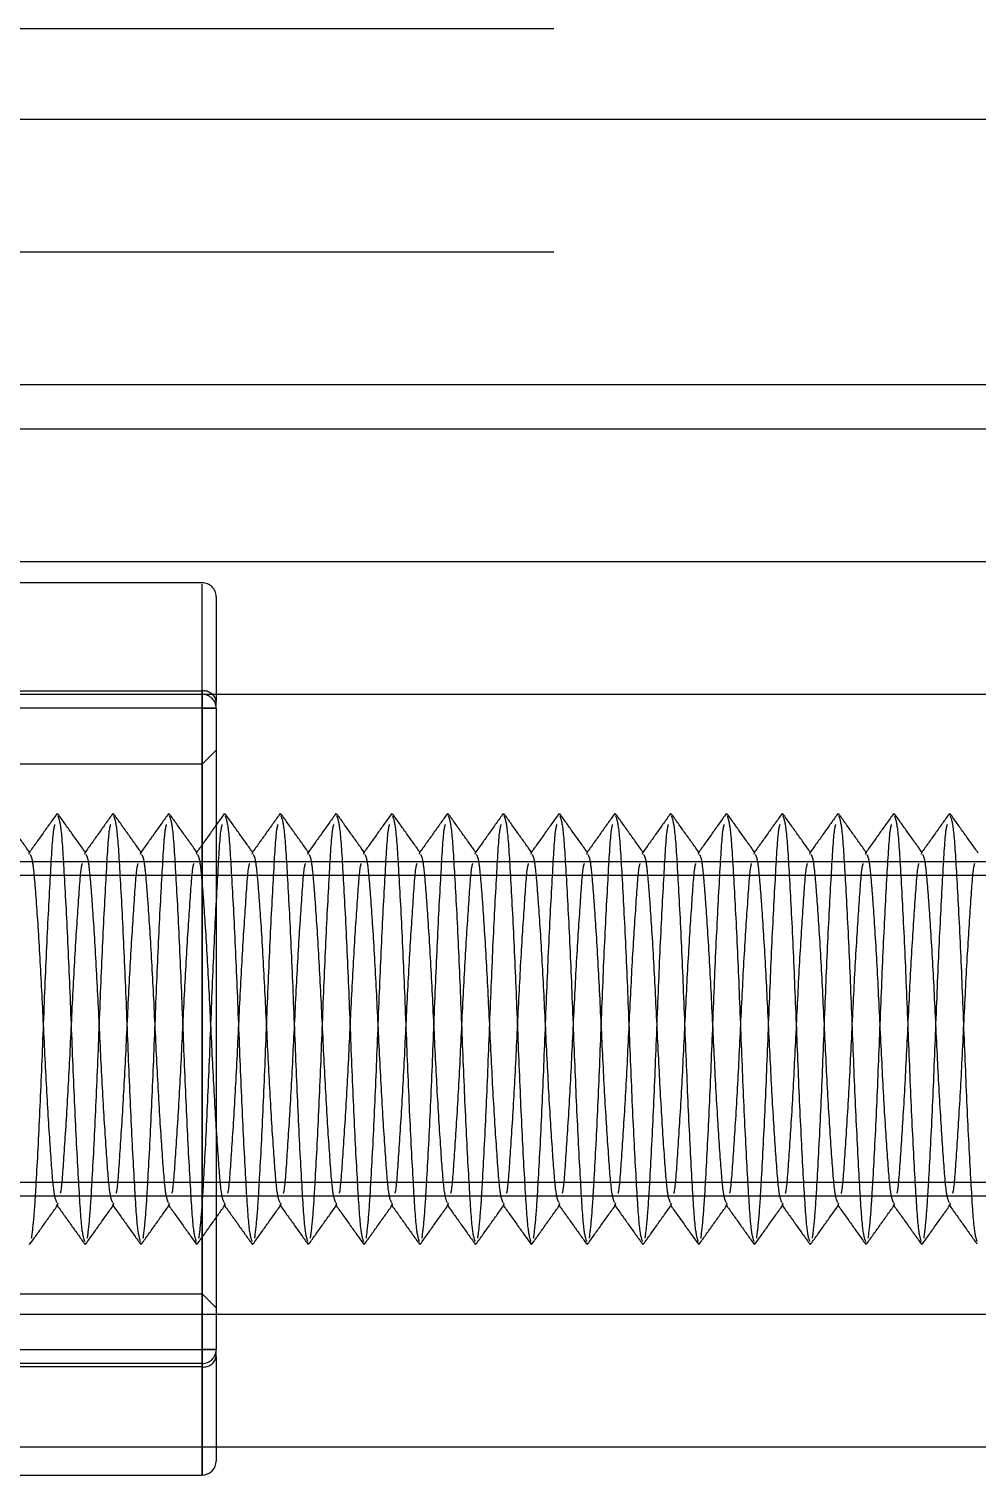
# Model space of a CAD drawing. Header units: metres. Extents: x 0 to 21025, y 0 to 14850.
# Drawn here: x 2810.6 to 2844.6, y 9007.5 to 9059.4 of the extents above; entities that cross this region are included whole.
import ezdxf

# ---------------------------------------------------------------- set-up
doc = ezdxf.new("R2010")
doc.units = ezdxf.units.M
doc.header["$LTSCALE"] = 25
doc.linetypes.add('HIDDEN2', pattern=[4.7625, 3.175, -1.5875])
doc.layers.add('SL4', color=4, linetype='Continuous')
doc.layers.add('ST1', color=7, linetype='HIDDEN2')

msp = doc.modelspace()

# ---------------------------------------------------------------- linework, layer by layer
at = {"layer": 'SL4'}
for p, q in [((2753.999, 9056.144), (3543.761, 9056.144)), ((3543.761, 9046.619), (2593.759, 9046.619)), ((2920.193, 9045.026), (2630.193, 9045.026)), ((2917.193, 9040.269), (2625.435, 9040.269)), ((2883.216, 9035.506), (2656.693, 9035.506)), ((2917.193, 9013.276), (2625.435, 9013.276)), ((2917.018, 9008.519), (2630.193, 9008.519)), ((2816.781, 9007.519), (2816.781, 9008.519)), ((2817.281, 9008.519), (2817.281, 9008.019)), ((2807.781, 9007.519), (2816.781, 9007.519))]:
    msp.add_line(p, q, dxfattribs=at)
msp.add_arc((2816.781, 9008.019), 0.5, 270, 0, dxfattribs=at)
at = {"layer": 'ST1'}
for p, q in [((3543.761, 9059.381), (2543.761, 9059.381)), ((2753.999, 9056.144), (3543.761, 9056.144)), ((3543.761, 9051.381), (2543.761, 9051.381)), ((2917.193, 9045.026), (2630.193, 9045.026)), ((2816.781, 9039.519), (2807.781, 9039.519)), ((2816.781, 9035.64), (2816.781, 9039.469)), ((2817.281, 9039.019), (2817.281, 9035.261)), ((2920.193, 9035.506), (2620.193, 9035.506)), ((2784.431, 9035.519), (2816.781, 9035.519)), ((2807.781, 9035.64), (2816.781, 9035.64)), ((2816.781, 9035.519), (2816.781, 9035.64)), ((2816.781, 9035.64), (2816.781, 9035.519)), ((2816.781, 9035.519), (2816.781, 9035.019)), ((2816.781, 9035.019), (2816.781, 9035.519)), ((2816.781, 9035.019), (2784.431, 9035.019)), ((2816.781, 9012.019), (2816.781, 9035.019)), ((2816.781, 9035.019), (2817.281, 9035.019)), ((2817.281, 9035.019), (2816.781, 9035.019)), ((2816.781, 9035.019), (2816.781, 9033.019)), ((2817.281, 9035.019), (2817.281, 9035.261)), ((2817.281, 9035.019), (2817.281, 9012.019)), ((2817.281, 9033.519), (2816.781, 9033.019)), ((2816.781, 9033.019), (2807.281, 9033.019)), ((2816.781, 9033.019), (2816.781, 9014.019)), ((2811.575, 9031.189), (2811.587, 9031.246)), ((2813.575, 9031.189), (2813.587, 9031.246)), ((2815.575, 9031.189), (2815.587, 9031.246)), ((2817.575, 9031.189), (2817.587, 9031.246)), ((2819.575, 9031.189), (2819.587, 9031.246)), ((2821.575, 9031.189), (2821.587, 9031.246)), ((2823.575, 9031.189), (2823.587, 9031.246)), ((2825.575, 9031.189), (2825.587, 9031.246)), ((2827.575, 9031.189), (2827.587, 9031.246)), ((2829.575, 9031.189), (2829.587, 9031.246)), ((2831.575, 9031.189), (2831.587, 9031.246)), ((2833.575, 9031.189), (2833.587, 9031.246)), ((2835.575, 9031.189), (2835.587, 9031.246)), ((2837.575, 9031.189), (2837.587, 9031.246)), ((2839.575, 9031.189), (2839.587, 9031.246)), ((2841.575, 9031.189), (2841.587, 9031.246)), ((2843.575, 9031.189), (2843.587, 9031.246)), ((2810.573, 9029.786), (2810.587, 9029.84)), ((2812.573, 9029.786), (2812.587, 9029.84)), ((2814.573, 9029.786), (2814.587, 9029.84)), ((2816.573, 9029.786), (2816.587, 9029.84)), ((2818.573, 9029.786), (2818.587, 9029.84)), ((2820.573, 9029.786), (2820.587, 9029.84)), ((2822.573, 9029.786), (2822.587, 9029.84)), ((2824.573, 9029.786), (2824.587, 9029.84)), ((2826.573, 9029.786), (2826.587, 9029.84)), ((2828.573, 9029.786), (2828.587, 9029.84)), ((2830.573, 9029.786), (2830.587, 9029.84)), ((2832.573, 9029.786), (2832.587, 9029.84)), ((2834.573, 9029.786), (2834.587, 9029.84)), ((2836.573, 9029.786), (2836.587, 9029.84)), ((2838.573, 9029.786), (2838.587, 9029.84)), ((2840.573, 9029.786), (2840.587, 9029.84)), ((2842.573, 9029.786), (2842.587, 9029.84)), ((2660.693, 9029.519), (2879.693, 9029.519)), ((2879.693, 9029.019), (2660.693, 9029.019)), ((2660.693, 9018.019), (2879.693, 9018.019)), ((2879.693, 9017.519), (2660.693, 9017.519)), ((2811.587, 9017.197), (2811.611, 9017.286)), ((2813.587, 9017.197), (2813.611, 9017.286)), ((2815.587, 9017.197), (2815.611, 9017.286)), ((2817.587, 9017.197), (2817.611, 9017.286)), ((2819.587, 9017.197), (2819.611, 9017.286)), ((2821.587, 9017.197), (2821.611, 9017.286)), ((2823.587, 9017.197), (2823.611, 9017.286)), ((2825.587, 9017.197), (2825.611, 9017.286)), ((2827.587, 9017.197), (2827.611, 9017.286)), ((2829.587, 9017.197), (2829.611, 9017.286)), ((2831.587, 9017.197), (2831.611, 9017.286)), ((2833.587, 9017.197), (2833.611, 9017.286)), ((2835.587, 9017.197), (2835.611, 9017.286)), ((2837.587, 9017.197), (2837.611, 9017.286)), ((2839.587, 9017.197), (2839.611, 9017.286)), ((2841.587, 9017.197), (2841.611, 9017.286)), ((2843.587, 9017.197), (2843.611, 9017.286)), ((2810.587, 9015.791), (2810.609, 9015.85)), ((2812.587, 9015.791), (2812.609, 9015.85)), ((2814.587, 9015.791), (2814.609, 9015.85)), ((2816.587, 9015.791), (2816.609, 9015.85)), ((2818.587, 9015.791), (2818.609, 9015.85)), ((2820.587, 9015.791), (2820.609, 9015.85)), ((2822.587, 9015.791), (2822.609, 9015.85)), ((2824.587, 9015.791), (2824.609, 9015.85)), ((2826.587, 9015.791), (2826.609, 9015.85)), ((2828.587, 9015.791), (2828.609, 9015.85)), ((2830.587, 9015.791), (2830.609, 9015.85)), ((2832.587, 9015.791), (2832.609, 9015.85)), ((2834.587, 9015.791), (2834.609, 9015.85)), ((2836.587, 9015.791), (2836.609, 9015.85)), ((2838.587, 9015.791), (2838.609, 9015.85)), ((2840.587, 9015.791), (2840.609, 9015.85)), ((2842.587, 9015.791), (2842.609, 9015.85)), ((2807.281, 9014.019), (2816.781, 9014.019)), ((2816.781, 9014.019), (2817.281, 9013.519)), ((2816.781, 9014.019), (2816.781, 9012.019)), ((2920.193, 9013.276), (2625.435, 9013.276)), ((2784.431, 9012.019), (2816.781, 9012.019)), ((2816.781, 9012.019), (2816.781, 9011.519)), ((2816.781, 9012.019), (2817.281, 9012.019)), ((2817.281, 9012.019), (2816.781, 9012.019)), ((2816.781, 9011.519), (2816.781, 9012.019)), ((2817.281, 9011.776), (2817.281, 9012.019)), ((2817.281, 9011.776), (2817.281, 9008.519)), ((2816.781, 9011.519), (2784.431, 9011.519)), ((2816.781, 9011.397), (2807.781, 9011.397)), ((2816.781, 9011.519), (2816.781, 9011.397)), ((2816.781, 9011.397), (2816.781, 9011.519)), ((2816.781, 9011.397), (2816.781, 9007.519)), ((2816.781, 9008.519), (2816.781, 9011.397))]:
    msp.add_line(p, q, dxfattribs=at)
for centre, radius, start, end in [((2816.781, 9039.019), 0.5, 0, 90), ((2816.835, 9035.191), 0.452, 8.9432, 96.7634), ((2816.781, 9035.019), 0.5, 0, 90), ((2816.781, 9012.019), 0.5, 270, 0), ((2816.835, 9011.846), 0.452, 263.2366, 351.0568)]:
    msp.add_arc(centre, radius, start, end, dxfattribs=at)
for points, knots in [([(2810.612, 9029.823), (2810.445, 9030.058), (2810.109, 9030.528), (2809.775, 9030.997), (2809.607, 9031.232)], [0, 0, 0, 0, 0.499908, 1, 1, 1, 1]), ([(2811.575, 9031.241), (2811.408, 9031.006), (2811.074, 9030.537), (2810.739, 9030.068), (2810.572, 9029.833)], [0, 0, 0, 0, 0.500033, 1, 1, 1, 1]), ([(2810.666, 9016.009), (2810.694, 9016.228), (2810.751, 9016.666), (2810.844, 9018.17), (2810.967, 9020.479), (2811.087, 9023.516), (2811.208, 9026.57), (2811.345, 9029.071), (2811.431, 9030.589), (2811.487, 9030.794), (2811.502, 9030.847)], [0, 0, 0, 0, 0.103388, 0.206233, 0.357671, 0.505243, 0.652814, 0.804253, 0.949712, 1, 1, 1, 1]), ([(2812.612, 9029.823), (2812.445, 9030.058), (2812.109, 9030.528), (2811.775, 9030.997), (2811.607, 9031.232)], [0, 0, 0, 0, 0.499908, 1, 1, 1, 1]), ([(2811.607, 9031.155), (2811.644, 9031.049), (2811.724, 9030.823), (2811.831, 9029.101), (2811.967, 9026.562), (2812.087, 9023.519), (2812.208, 9020.475), (2812.344, 9017.937), (2812.45, 9016.227), (2812.528, 9016.001), (2812.564, 9015.898)], [0, 0, 0, 0, 0.111758, 0.239388, 0.372264, 0.501747, 0.63123, 0.764106, 0.891736, 1, 1, 1, 1]), ([(2813.575, 9031.241), (2813.408, 9031.006), (2813.074, 9030.537), (2812.739, 9030.068), (2812.572, 9029.833)], [0, 0, 0, 0, 0.500033, 1, 1, 1, 1]), ([(2812.666, 9016.009), (2812.694, 9016.228), (2812.751, 9016.666), (2812.844, 9018.17), (2812.967, 9020.479), (2813.087, 9023.516), (2813.208, 9026.57), (2813.345, 9029.071), (2813.431, 9030.589), (2813.487, 9030.794), (2813.502, 9030.847)], [0, 0, 0, 0, 0.103388, 0.206233, 0.357671, 0.505243, 0.652814, 0.804253, 0.949712, 1, 1, 1, 1]), ([(2814.612, 9029.823), (2814.445, 9030.058), (2814.109, 9030.528), (2813.775, 9030.997), (2813.607, 9031.232)], [0, 0, 0, 0, 0.499908, 1, 1, 1, 1]), ([(2813.607, 9031.155), (2813.644, 9031.049), (2813.724, 9030.823), (2813.831, 9029.101), (2813.967, 9026.562), (2814.087, 9023.519), (2814.208, 9020.475), (2814.344, 9017.937), (2814.45, 9016.227), (2814.528, 9016.001), (2814.564, 9015.898)], [0, 0, 0, 0, 0.111758, 0.239388, 0.372264, 0.501747, 0.63123, 0.764106, 0.891736, 1, 1, 1, 1]), ([(2815.575, 9031.241), (2815.408, 9031.006), (2815.074, 9030.537), (2814.739, 9030.068), (2814.572, 9029.833)], [0, 0, 0, 0, 0.500033, 1, 1, 1, 1]), ([(2814.666, 9016.009), (2814.694, 9016.228), (2814.751, 9016.666), (2814.844, 9018.17), (2814.967, 9020.479), (2815.087, 9023.516), (2815.208, 9026.57), (2815.345, 9029.071), (2815.431, 9030.589), (2815.487, 9030.794), (2815.502, 9030.847)], [0, 0, 0, 0, 0.103388, 0.206233, 0.357671, 0.505243, 0.652814, 0.804253, 0.949712, 1, 1, 1, 1]), ([(2816.612, 9029.823), (2816.445, 9030.058), (2816.109, 9030.528), (2815.775, 9030.997), (2815.607, 9031.232)], [0, 0, 0, 0, 0.499908, 1, 1, 1, 1]), ([(2815.607, 9031.155), (2815.644, 9031.049), (2815.724, 9030.823), (2815.831, 9029.101), (2815.967, 9026.562), (2816.087, 9023.519), (2816.208, 9020.475), (2816.344, 9017.937), (2816.45, 9016.227), (2816.528, 9016.001), (2816.564, 9015.898)], [0, 0, 0, 0, 0.111758, 0.239388, 0.372264, 0.501747, 0.63123, 0.764106, 0.891736, 1, 1, 1, 1]), ([(2817.575, 9031.241), (2817.408, 9031.006), (2817.074, 9030.537), (2816.739, 9030.068), (2816.572, 9029.833)], [0, 0, 0, 0, 0.500033, 1, 1, 1, 1]), ([(2816.666, 9016.009), (2816.694, 9016.228), (2816.751, 9016.666), (2816.844, 9018.17), (2816.967, 9020.479), (2817.087, 9023.516), (2817.208, 9026.57), (2817.345, 9029.071), (2817.431, 9030.589), (2817.487, 9030.794), (2817.502, 9030.847)], [0, 0, 0, 0, 0.103388, 0.206233, 0.357671, 0.505243, 0.652814, 0.804253, 0.949712, 1, 1, 1, 1]), ([(2818.612, 9029.823), (2818.445, 9030.058), (2818.109, 9030.528), (2817.775, 9030.997), (2817.607, 9031.232)], [0, 0, 0, 0, 0.499908, 1, 1, 1, 1]), ([(2817.607, 9031.155), (2817.644, 9031.049), (2817.724, 9030.823), (2817.831, 9029.101), (2817.967, 9026.562), (2818.087, 9023.519), (2818.208, 9020.475), (2818.344, 9017.937), (2818.45, 9016.227), (2818.528, 9016.001), (2818.564, 9015.898)], [0, 0, 0, 0, 0.111758, 0.239388, 0.372264, 0.501747, 0.63123, 0.764106, 0.891736, 1, 1, 1, 1]), ([(2819.575, 9031.241), (2819.408, 9031.006), (2819.074, 9030.537), (2818.739, 9030.068), (2818.572, 9029.833)], [0, 0, 0, 0, 0.500033, 1, 1, 1, 1]), ([(2818.666, 9016.009), (2818.694, 9016.228), (2818.751, 9016.666), (2818.844, 9018.17), (2818.967, 9020.479), (2819.087, 9023.516), (2819.208, 9026.57), (2819.345, 9029.071), (2819.431, 9030.589), (2819.487, 9030.794), (2819.502, 9030.847)], [0, 0, 0, 0, 0.103388, 0.206233, 0.357671, 0.505243, 0.652814, 0.804253, 0.949712, 1, 1, 1, 1]), ([(2820.612, 9029.823), (2820.445, 9030.058), (2820.109, 9030.528), (2819.775, 9030.997), (2819.607, 9031.232)], [0, 0, 0, 0, 0.4999079, 1, 1, 1, 1]), ([(2819.607, 9031.155), (2819.644, 9031.049), (2819.724, 9030.823), (2819.831, 9029.101), (2819.967, 9026.562), (2820.087, 9023.519), (2820.208, 9020.475), (2820.344, 9017.937), (2820.45, 9016.227), (2820.528, 9016.001), (2820.564, 9015.898)], [0, 0, 0, 0, 0.1117583, 0.2393882, 0.3722641, 0.5017472, 0.6312302, 0.7641061, 0.891736, 1, 1, 1, 1]), ([(2821.575, 9031.241), (2821.408, 9031.006), (2821.074, 9030.537), (2820.739, 9030.068), (2820.572, 9029.833)], [0, 0, 0, 0, 0.500033, 1, 1, 1, 1]), ([(2820.666, 9016.009), (2820.694, 9016.228), (2820.751, 9016.666), (2820.844, 9018.17), (2820.967, 9020.479), (2821.087, 9023.516), (2821.208, 9026.57), (2821.345, 9029.071), (2821.431, 9030.589), (2821.487, 9030.794), (2821.502, 9030.847)], [0, 0, 0, 0, 0.103388, 0.206233, 0.357671, 0.505243, 0.652814, 0.804253, 0.949712, 1, 1, 1, 1]), ([(2822.612, 9029.823), (2822.445, 9030.058), (2822.109, 9030.528), (2821.775, 9030.997), (2821.607, 9031.232)], [0, 0, 0, 0, 0.499908, 1, 1, 1, 1]), ([(2821.607, 9031.155), (2821.644, 9031.049), (2821.724, 9030.823), (2821.831, 9029.101), (2821.967, 9026.562), (2822.087, 9023.519), (2822.208, 9020.475), (2822.344, 9017.937), (2822.45, 9016.227), (2822.528, 9016.001), (2822.564, 9015.898)], [0, 0, 0, 0, 0.111758, 0.239388, 0.372264, 0.501747, 0.63123, 0.764106, 0.891736, 1, 1, 1, 1]), ([(2823.575, 9031.241), (2823.408, 9031.006), (2823.074, 9030.537), (2822.739, 9030.068), (2822.572, 9029.833)], [0, 0, 0, 0, 0.500033, 1, 1, 1, 1]), ([(2822.666, 9016.009), (2822.694, 9016.228), (2822.751, 9016.666), (2822.844, 9018.17), (2822.967, 9020.479), (2823.087, 9023.516), (2823.208, 9026.57), (2823.345, 9029.071), (2823.431, 9030.589), (2823.487, 9030.794), (2823.502, 9030.847)], [0, 0, 0, 0, 0.103388, 0.206233, 0.357671, 0.505243, 0.652814, 0.804253, 0.949712, 1, 1, 1, 1]), ([(2824.612, 9029.823), (2824.445, 9030.058), (2824.109, 9030.528), (2823.775, 9030.997), (2823.607, 9031.232)], [0, 0, 0, 0, 0.4999079, 1, 1, 1, 1]), ([(2823.607, 9031.155), (2823.644, 9031.049), (2823.724, 9030.823), (2823.831, 9029.101), (2823.967, 9026.562), (2824.087, 9023.519), (2824.208, 9020.475), (2824.344, 9017.937), (2824.45, 9016.227), (2824.528, 9016.001), (2824.564, 9015.898)], [0, 0, 0, 0, 0.111758, 0.239388, 0.372264, 0.501747, 0.63123, 0.764106, 0.891736, 1, 1, 1, 1]), ([(2825.575, 9031.241), (2825.408, 9031.006), (2825.074, 9030.537), (2824.739, 9030.068), (2824.572, 9029.833)], [0, 0, 0, 0, 0.500033, 1, 1, 1, 1]), ([(2824.666, 9016.009), (2824.694, 9016.228), (2824.751, 9016.666), (2824.844, 9018.17), (2824.967, 9020.479), (2825.087, 9023.516), (2825.208, 9026.57), (2825.345, 9029.071), (2825.431, 9030.589), (2825.487, 9030.794), (2825.502, 9030.847)], [0, 0, 0, 0, 0.103388, 0.206233, 0.357671, 0.505243, 0.652814, 0.804253, 0.949712, 1, 1, 1, 1]), ([(2826.612, 9029.823), (2826.445, 9030.058), (2826.109, 9030.528), (2825.775, 9030.997), (2825.607, 9031.232)], [0, 0, 0, 0, 0.499908, 1, 1, 1, 1]), ([(2825.607, 9031.155), (2825.644, 9031.049), (2825.724, 9030.823), (2825.831, 9029.101), (2825.967, 9026.562), (2826.087, 9023.519), (2826.208, 9020.475), (2826.344, 9017.937), (2826.45, 9016.227), (2826.528, 9016.001), (2826.564, 9015.898)], [0, 0, 0, 0, 0.1117583, 0.2393882, 0.3722641, 0.5017472, 0.6312302, 0.7641061, 0.891736, 1, 1, 1, 1]), ([(2827.575, 9031.241), (2827.408, 9031.006), (2827.074, 9030.537), (2826.739, 9030.068), (2826.572, 9029.833)], [0, 0, 0, 0, 0.500033, 1, 1, 1, 1]), ([(2826.666, 9016.009), (2826.694, 9016.228), (2826.751, 9016.666), (2826.844, 9018.17), (2826.967, 9020.479), (2827.087, 9023.516), (2827.208, 9026.57), (2827.345, 9029.071), (2827.431, 9030.589), (2827.487, 9030.794), (2827.502, 9030.847)], [0, 0, 0, 0, 0.103388, 0.206233, 0.357671, 0.505243, 0.652814, 0.804253, 0.949712, 1, 1, 1, 1]), ([(2828.612, 9029.823), (2828.445, 9030.058), (2828.109, 9030.528), (2827.775, 9030.997), (2827.607, 9031.232)], [0, 0, 0, 0, 0.499908, 1, 1, 1, 1]), ([(2827.607, 9031.155), (2827.644, 9031.049), (2827.724, 9030.823), (2827.831, 9029.101), (2827.967, 9026.562), (2828.087, 9023.519), (2828.208, 9020.475), (2828.344, 9017.937), (2828.45, 9016.227), (2828.528, 9016.001), (2828.564, 9015.898)], [0, 0, 0, 0, 0.111758, 0.239388, 0.372264, 0.501747, 0.63123, 0.764106, 0.891736, 1, 1, 1, 1]), ([(2829.575, 9031.241), (2829.408, 9031.006), (2829.074, 9030.537), (2828.739, 9030.068), (2828.572, 9029.833)], [0, 0, 0, 0, 0.500033, 1, 1, 1, 1]), ([(2828.666, 9016.009), (2828.694, 9016.228), (2828.751, 9016.666), (2828.844, 9018.17), (2828.967, 9020.479), (2829.087, 9023.516), (2829.208, 9026.57), (2829.345, 9029.071), (2829.431, 9030.589), (2829.487, 9030.794), (2829.502, 9030.847)], [0, 0, 0, 0, 0.103388, 0.206233, 0.357671, 0.505243, 0.652814, 0.804253, 0.949712, 1, 1, 1, 1]), ([(2830.612, 9029.823), (2830.445, 9030.058), (2830.109, 9030.528), (2829.775, 9030.997), (2829.607, 9031.232)], [0, 0, 0, 0, 0.499908, 1, 1, 1, 1]), ([(2829.607, 9031.155), (2829.644, 9031.049), (2829.724, 9030.823), (2829.831, 9029.101), (2829.967, 9026.562), (2830.087, 9023.519), (2830.208, 9020.475), (2830.344, 9017.937), (2830.45, 9016.227), (2830.528, 9016.001), (2830.564, 9015.898)], [0, 0, 0, 0, 0.111758, 0.239388, 0.372264, 0.501747, 0.63123, 0.764106, 0.891736, 1, 1, 1, 1]), ([(2831.575, 9031.241), (2831.408, 9031.006), (2831.074, 9030.537), (2830.739, 9030.068), (2830.572, 9029.833)], [0, 0, 0, 0, 0.500033, 1, 1, 1, 1]), ([(2830.666, 9016.009), (2830.694, 9016.228), (2830.751, 9016.666), (2830.844, 9018.17), (2830.967, 9020.479), (2831.087, 9023.516), (2831.208, 9026.57), (2831.345, 9029.071), (2831.431, 9030.589), (2831.487, 9030.794), (2831.502, 9030.847)], [0, 0, 0, 0, 0.103388, 0.206233, 0.357671, 0.505243, 0.652814, 0.804253, 0.949712, 1, 1, 1, 1]), ([(2832.612, 9029.823), (2832.445, 9030.058), (2832.109, 9030.528), (2831.775, 9030.997), (2831.607, 9031.232)], [0, 0, 0, 0, 0.4999079, 1, 1, 1, 1]), ([(2831.607, 9031.155), (2831.644, 9031.049), (2831.724, 9030.823), (2831.831, 9029.101), (2831.967, 9026.562), (2832.087, 9023.519), (2832.208, 9020.475), (2832.344, 9017.937), (2832.45, 9016.227), (2832.528, 9016.001), (2832.564, 9015.898)], [0, 0, 0, 0, 0.111758, 0.239388, 0.372264, 0.501747, 0.63123, 0.764106, 0.891736, 1, 1, 1, 1]), ([(2833.575, 9031.241), (2833.408, 9031.006), (2833.074, 9030.537), (2832.739, 9030.068), (2832.572, 9029.833)], [0, 0, 0, 0, 0.500033, 1, 1, 1, 1]), ([(2832.666, 9016.009), (2832.694, 9016.228), (2832.751, 9016.666), (2832.844, 9018.17), (2832.967, 9020.479), (2833.087, 9023.516), (2833.208, 9026.57), (2833.345, 9029.071), (2833.431, 9030.589), (2833.487, 9030.794), (2833.502, 9030.847)], [0, 0, 0, 0, 0.103388, 0.206233, 0.357671, 0.505243, 0.652814, 0.804253, 0.949712, 1, 1, 1, 1]), ([(2834.612, 9029.823), (2834.445, 9030.058), (2834.109, 9030.528), (2833.775, 9030.997), (2833.607, 9031.232)], [0, 0, 0, 0, 0.499908, 1, 1, 1, 1]), ([(2833.607, 9031.155), (2833.644, 9031.049), (2833.724, 9030.823), (2833.831, 9029.101), (2833.967, 9026.562), (2834.087, 9023.519), (2834.208, 9020.475), (2834.344, 9017.937), (2834.45, 9016.227), (2834.528, 9016.001), (2834.564, 9015.898)], [0, 0, 0, 0, 0.111758, 0.239388, 0.372264, 0.501747, 0.63123, 0.764106, 0.891736, 1, 1, 1, 1]), ([(2835.575, 9031.241), (2835.408, 9031.006), (2835.074, 9030.537), (2834.739, 9030.068), (2834.572, 9029.833)], [0, 0, 0, 0, 0.500033, 1, 1, 1, 1]), ([(2834.666, 9016.009), (2834.694, 9016.228), (2834.751, 9016.666), (2834.844, 9018.17), (2834.967, 9020.479), (2835.087, 9023.516), (2835.208, 9026.57), (2835.345, 9029.071), (2835.431, 9030.589), (2835.487, 9030.794), (2835.502, 9030.847)], [0, 0, 0, 0, 0.103388, 0.206233, 0.357671, 0.505243, 0.652814, 0.804253, 0.949712, 1, 1, 1, 1]), ([(2836.612, 9029.823), (2836.445, 9030.058), (2836.109, 9030.528), (2835.775, 9030.997), (2835.607, 9031.232)], [0, 0, 0, 0, 0.499908, 1, 1, 1, 1]), ([(2835.607, 9031.155), (2835.644, 9031.049), (2835.724, 9030.823), (2835.831, 9029.101), (2835.967, 9026.562), (2836.087, 9023.519), (2836.208, 9020.475), (2836.344, 9017.937), (2836.45, 9016.227), (2836.528, 9016.001), (2836.564, 9015.898)], [0, 0, 0, 0, 0.111758, 0.239388, 0.372264, 0.501747, 0.63123, 0.764106, 0.891736, 1, 1, 1, 1]), ([(2837.575, 9031.241), (2837.408, 9031.006), (2837.074, 9030.537), (2836.739, 9030.068), (2836.572, 9029.833)], [0, 0, 0, 0, 0.500033, 1, 1, 1, 1]), ([(2836.666, 9016.009), (2836.694, 9016.228), (2836.751, 9016.666), (2836.844, 9018.17), (2836.967, 9020.479), (2837.087, 9023.516), (2837.208, 9026.57), (2837.345, 9029.071), (2837.431, 9030.589), (2837.487, 9030.794), (2837.502, 9030.847)], [0, 0, 0, 0, 0.103388, 0.206233, 0.357671, 0.505243, 0.652814, 0.804253, 0.949712, 1, 1, 1, 1]), ([(2838.612, 9029.823), (2838.445, 9030.058), (2838.109, 9030.528), (2837.775, 9030.997), (2837.607, 9031.232)], [0, 0, 0, 0, 0.499908, 1, 1, 1, 1]), ([(2837.607, 9031.155), (2837.644, 9031.049), (2837.724, 9030.823), (2837.831, 9029.101), (2837.967, 9026.562), (2838.087, 9023.519), (2838.208, 9020.475), (2838.344, 9017.937), (2838.45, 9016.227), (2838.528, 9016.001), (2838.564, 9015.898)], [0, 0, 0, 0, 0.1117583, 0.2393882, 0.3722641, 0.5017472, 0.6312302, 0.7641061, 0.891736, 1, 1, 1, 1]), ([(2839.575, 9031.241), (2839.408, 9031.006), (2839.074, 9030.537), (2838.739, 9030.068), (2838.572, 9029.833)], [0, 0, 0, 0, 0.500033, 1, 1, 1, 1]), ([(2838.666, 9016.009), (2838.694, 9016.228), (2838.751, 9016.666), (2838.844, 9018.17), (2838.967, 9020.479), (2839.087, 9023.516), (2839.208, 9026.57), (2839.345, 9029.071), (2839.431, 9030.589), (2839.487, 9030.794), (2839.502, 9030.847)], [0, 0, 0, 0, 0.103388, 0.206233, 0.357671, 0.505243, 0.652814, 0.804253, 0.949712, 1, 1, 1, 1]), ([(2840.612, 9029.823), (2840.445, 9030.058), (2840.109, 9030.528), (2839.775, 9030.997), (2839.607, 9031.232)], [0, 0, 0, 0, 0.499908, 1, 1, 1, 1]), ([(2839.607, 9031.155), (2839.644, 9031.049), (2839.724, 9030.823), (2839.831, 9029.101), (2839.967, 9026.562), (2840.087, 9023.519), (2840.208, 9020.475), (2840.344, 9017.937), (2840.45, 9016.227), (2840.528, 9016.001), (2840.564, 9015.898)], [0, 0, 0, 0, 0.111758, 0.239388, 0.372264, 0.501747, 0.63123, 0.764106, 0.891736, 1, 1, 1, 1]), ([(2841.575, 9031.241), (2841.408, 9031.006), (2841.074, 9030.537), (2840.739, 9030.068), (2840.572, 9029.833)], [0, 0, 0, 0, 0.500033, 1, 1, 1, 1]), ([(2840.666, 9016.009), (2840.694, 9016.228), (2840.751, 9016.666), (2840.844, 9018.17), (2840.967, 9020.479), (2841.087, 9023.516), (2841.208, 9026.57), (2841.345, 9029.071), (2841.431, 9030.589), (2841.487, 9030.794), (2841.502, 9030.847)], [0, 0, 0, 0, 0.103388, 0.206233, 0.357671, 0.505243, 0.652814, 0.804253, 0.949712, 1, 1, 1, 1]), ([(2842.612, 9029.823), (2842.445, 9030.058), (2842.109, 9030.528), (2841.775, 9030.997), (2841.607, 9031.232)], [0, 0, 0, 0, 0.499908, 1, 1, 1, 1]), ([(2841.607, 9031.155), (2841.644, 9031.049), (2841.724, 9030.823), (2841.831, 9029.101), (2841.967, 9026.562), (2842.087, 9023.519), (2842.208, 9020.475), (2842.344, 9017.937), (2842.45, 9016.227), (2842.528, 9016.001), (2842.564, 9015.898)], [0, 0, 0, 0, 0.111758, 0.239388, 0.372264, 0.501747, 0.63123, 0.764106, 0.891736, 1, 1, 1, 1]), ([(2843.575, 9031.241), (2843.408, 9031.006), (2843.074, 9030.537), (2842.739, 9030.068), (2842.572, 9029.833)], [0, 0, 0, 0, 0.500033, 1, 1, 1, 1]), ([(2842.666, 9016.009), (2842.694, 9016.228), (2842.751, 9016.666), (2842.844, 9018.17), (2842.967, 9020.479), (2843.087, 9023.516), (2843.208, 9026.57), (2843.345, 9029.071), (2843.431, 9030.589), (2843.487, 9030.794), (2843.502, 9030.847)], [0, 0, 0, 0, 0.103388, 0.206233, 0.357671, 0.505243, 0.652814, 0.804253, 0.949712, 1, 1, 1, 1]), ([(2844.612, 9029.823), (2844.445, 9030.058), (2844.109, 9030.528), (2843.775, 9030.997), (2843.607, 9031.232)], [0, 0, 0, 0, 0.4999079, 1, 1, 1, 1]), ([(2843.607, 9031.155), (2843.644, 9031.049), (2843.724, 9030.823), (2843.831, 9029.101), (2843.967, 9026.562), (2844.087, 9023.519), (2844.208, 9020.475), (2844.344, 9017.937), (2844.45, 9016.227), (2844.528, 9016.001), (2844.564, 9015.898)], [0, 0, 0, 0, 0.111758, 0.239388, 0.372264, 0.501747, 0.63123, 0.764106, 0.891736, 1, 1, 1, 1]), ([(2810.611, 9029.775), (2810.635, 9029.733), (2810.687, 9029.645), (2810.757, 9029.005), (2810.847, 9027.863), (2810.967, 9026.002), (2811.087, 9023.52), (2811.208, 9021.028), (2811.344, 9018.954), (2811.449, 9017.564), (2811.526, 9017.381), (2811.561, 9017.299)], [0, 0, 0, 0, 0.072607, 0.155069, 0.237884, 0.371691, 0.502076, 0.632461, 0.766268, 0.894784, 1, 1, 1, 1]), ([(2811.7, 9017.624), (2811.705, 9017.643), (2811.753, 9017.805), (2811.83, 9018.994), (2811.967, 9021.019), (2812.087, 9023.519), (2812.208, 9026.017), (2812.345, 9028.05), (2812.425, 9029.256), (2812.476, 9029.42), (2812.485, 9029.448)], [0, 0, 0, 0, 0.0207322, 0.1757045, 0.337058, 0.4942844, 0.6515107, 0.8128643, 0.9678366, 1, 1, 1, 1]), ([(2812.611, 9029.775), (2812.635, 9029.733), (2812.687, 9029.645), (2812.757, 9029.005), (2812.847, 9027.863), (2812.967, 9026.002), (2813.087, 9023.52), (2813.208, 9021.028), (2813.344, 9018.954), (2813.449, 9017.564), (2813.526, 9017.381), (2813.561, 9017.299)], [0, 0, 0, 0, 0.072607, 0.155069, 0.237884, 0.371691, 0.502076, 0.632461, 0.766268, 0.894784, 1, 1, 1, 1]), ([(2813.7, 9017.624), (2813.705, 9017.643), (2813.753, 9017.805), (2813.83, 9018.994), (2813.967, 9021.019), (2814.087, 9023.519), (2814.208, 9026.017), (2814.345, 9028.05), (2814.425, 9029.256), (2814.476, 9029.42), (2814.485, 9029.448)], [0, 0, 0, 0, 0.020732, 0.175704, 0.337058, 0.494284, 0.651511, 0.812864, 0.967837, 1, 1, 1, 1]), ([(2814.611, 9029.775), (2814.635, 9029.733), (2814.687, 9029.645), (2814.757, 9029.005), (2814.847, 9027.863), (2814.967, 9026.002), (2815.087, 9023.52), (2815.208, 9021.028), (2815.344, 9018.954), (2815.449, 9017.564), (2815.526, 9017.381), (2815.561, 9017.299)], [0, 0, 0, 0, 0.072607, 0.155069, 0.237884, 0.371691, 0.502076, 0.632461, 0.766268, 0.894784, 1, 1, 1, 1]), ([(2815.7, 9017.624), (2815.705, 9017.643), (2815.753, 9017.805), (2815.83, 9018.994), (2815.967, 9021.019), (2816.087, 9023.519), (2816.208, 9026.017), (2816.345, 9028.05), (2816.425, 9029.256), (2816.476, 9029.42), (2816.485, 9029.448)], [0, 0, 0, 0, 0.020732, 0.175704, 0.337058, 0.494284, 0.651511, 0.812864, 0.967837, 1, 1, 1, 1]), ([(2816.611, 9029.775), (2816.635, 9029.733), (2816.687, 9029.645), (2816.757, 9029.005), (2816.847, 9027.863), (2816.967, 9026.002), (2817.087, 9023.52), (2817.208, 9021.028), (2817.344, 9018.954), (2817.449, 9017.564), (2817.526, 9017.381), (2817.561, 9017.299)], [0, 0, 0, 0, 0.072607, 0.155069, 0.237884, 0.371691, 0.502076, 0.632461, 0.766268, 0.894784, 1, 1, 1, 1]), ([(2817.7, 9017.624), (2817.705, 9017.643), (2817.753, 9017.805), (2817.83, 9018.994), (2817.967, 9021.019), (2818.087, 9023.519), (2818.208, 9026.017), (2818.345, 9028.05), (2818.425, 9029.256), (2818.476, 9029.42), (2818.485, 9029.448)], [0, 0, 0, 0, 0.020732, 0.175704, 0.337058, 0.494284, 0.651511, 0.812864, 0.967837, 1, 1, 1, 1]), ([(2818.611, 9029.775), (2818.635, 9029.733), (2818.687, 9029.645), (2818.757, 9029.005), (2818.847, 9027.863), (2818.967, 9026.002), (2819.087, 9023.52), (2819.208, 9021.028), (2819.344, 9018.954), (2819.449, 9017.564), (2819.526, 9017.381), (2819.561, 9017.299)], [0, 0, 0, 0, 0.072607, 0.155069, 0.237884, 0.371691, 0.502076, 0.632461, 0.766268, 0.894784, 1, 1, 1, 1]), ([(2819.7, 9017.624), (2819.705, 9017.643), (2819.753, 9017.805), (2819.83, 9018.994), (2819.967, 9021.019), (2820.087, 9023.519), (2820.208, 9026.017), (2820.345, 9028.05), (2820.425, 9029.256), (2820.476, 9029.42), (2820.485, 9029.448)], [0, 0, 0, 0, 0.020732, 0.175704, 0.337058, 0.494284, 0.651511, 0.812864, 0.967837, 1, 1, 1, 1]), ([(2820.611, 9029.775), (2820.635, 9029.733), (2820.687, 9029.645), (2820.757, 9029.005), (2820.847, 9027.863), (2820.967, 9026.002), (2821.087, 9023.52), (2821.208, 9021.028), (2821.344, 9018.954), (2821.449, 9017.564), (2821.526, 9017.381), (2821.561, 9017.299)], [0, 0, 0, 0, 0.072607, 0.155069, 0.237884, 0.371691, 0.502076, 0.632461, 0.766268, 0.894784, 1, 1, 1, 1]), ([(2821.7, 9017.624), (2821.705, 9017.643), (2821.753, 9017.805), (2821.83, 9018.994), (2821.967, 9021.019), (2822.087, 9023.519), (2822.208, 9026.017), (2822.345, 9028.05), (2822.425, 9029.256), (2822.476, 9029.42), (2822.485, 9029.448)], [0, 0, 0, 0, 0.020732, 0.175704, 0.337058, 0.494284, 0.651511, 0.812864, 0.967837, 1, 1, 1, 1]), ([(2822.611, 9029.775), (2822.635, 9029.733), (2822.687, 9029.645), (2822.757, 9029.005), (2822.847, 9027.863), (2822.967, 9026.002), (2823.087, 9023.52), (2823.208, 9021.028), (2823.344, 9018.954), (2823.449, 9017.564), (2823.526, 9017.381), (2823.561, 9017.299)], [0, 0, 0, 0, 0.072607, 0.155069, 0.237884, 0.371691, 0.502076, 0.632461, 0.766268, 0.894784, 1, 1, 1, 1]), ([(2823.7, 9017.624), (2823.705, 9017.643), (2823.753, 9017.805), (2823.83, 9018.994), (2823.967, 9021.019), (2824.087, 9023.519), (2824.208, 9026.017), (2824.345, 9028.05), (2824.425, 9029.256), (2824.476, 9029.42), (2824.485, 9029.448)], [0, 0, 0, 0, 0.020732, 0.175704, 0.337058, 0.494284, 0.651511, 0.812864, 0.967837, 1, 1, 1, 1]), ([(2824.611, 9029.775), (2824.635, 9029.733), (2824.687, 9029.645), (2824.757, 9029.005), (2824.847, 9027.863), (2824.967, 9026.002), (2825.087, 9023.52), (2825.208, 9021.028), (2825.344, 9018.954), (2825.449, 9017.564), (2825.526, 9017.381), (2825.561, 9017.299)], [0, 0, 0, 0, 0.072607, 0.155069, 0.237884, 0.371691, 0.502076, 0.632461, 0.766268, 0.894784, 1, 1, 1, 1]), ([(2825.7, 9017.624), (2825.705, 9017.643), (2825.753, 9017.805), (2825.83, 9018.994), (2825.967, 9021.019), (2826.087, 9023.519), (2826.208, 9026.017), (2826.345, 9028.05), (2826.425, 9029.256), (2826.476, 9029.42), (2826.485, 9029.448)], [0, 0, 0, 0, 0.020732, 0.175704, 0.337058, 0.494284, 0.651511, 0.812864, 0.967837, 1, 1, 1, 1]), ([(2826.611, 9029.775), (2826.635, 9029.733), (2826.687, 9029.645), (2826.757, 9029.005), (2826.847, 9027.863), (2826.967, 9026.002), (2827.087, 9023.52), (2827.208, 9021.028), (2827.344, 9018.954), (2827.449, 9017.564), (2827.526, 9017.381), (2827.561, 9017.299)], [0, 0, 0, 0, 0.072607, 0.155069, 0.237884, 0.371691, 0.502076, 0.632461, 0.766268, 0.894784, 1, 1, 1, 1]), ([(2827.7, 9017.624), (2827.705, 9017.643), (2827.753, 9017.805), (2827.83, 9018.994), (2827.967, 9021.019), (2828.087, 9023.519), (2828.208, 9026.017), (2828.345, 9028.05), (2828.425, 9029.256), (2828.476, 9029.42), (2828.485, 9029.448)], [0, 0, 0, 0, 0.020732, 0.175704, 0.337058, 0.494284, 0.651511, 0.812864, 0.967837, 1, 1, 1, 1]), ([(2828.611, 9029.775), (2828.635, 9029.733), (2828.687, 9029.645), (2828.757, 9029.005), (2828.847, 9027.863), (2828.967, 9026.002), (2829.087, 9023.52), (2829.208, 9021.028), (2829.344, 9018.954), (2829.449, 9017.564), (2829.526, 9017.381), (2829.561, 9017.299)], [0, 0, 0, 0, 0.072607, 0.155069, 0.237884, 0.371691, 0.502076, 0.632461, 0.766268, 0.894784, 1, 1, 1, 1]), ([(2829.7, 9017.624), (2829.705, 9017.643), (2829.753, 9017.805), (2829.83, 9018.994), (2829.967, 9021.019), (2830.087, 9023.519), (2830.208, 9026.017), (2830.345, 9028.05), (2830.425, 9029.256), (2830.476, 9029.42), (2830.485, 9029.448)], [0, 0, 0, 0, 0.020732, 0.175704, 0.337058, 0.494284, 0.651511, 0.812864, 0.967837, 1, 1, 1, 1]), ([(2830.611, 9029.775), (2830.635, 9029.733), (2830.687, 9029.645), (2830.757, 9029.005), (2830.847, 9027.863), (2830.967, 9026.002), (2831.087, 9023.52), (2831.208, 9021.028), (2831.344, 9018.954), (2831.449, 9017.564), (2831.526, 9017.381), (2831.561, 9017.299)], [0, 0, 0, 0, 0.072607, 0.155069, 0.237884, 0.371691, 0.502076, 0.632461, 0.766268, 0.894784, 1, 1, 1, 1]), ([(2831.7, 9017.624), (2831.705, 9017.643), (2831.753, 9017.805), (2831.83, 9018.994), (2831.967, 9021.019), (2832.087, 9023.519), (2832.208, 9026.017), (2832.345, 9028.05), (2832.425, 9029.256), (2832.476, 9029.42), (2832.485, 9029.448)], [0, 0, 0, 0, 0.020732, 0.175704, 0.337058, 0.494284, 0.651511, 0.812864, 0.967837, 1, 1, 1, 1]), ([(2832.611, 9029.775), (2832.635, 9029.733), (2832.687, 9029.645), (2832.757, 9029.005), (2832.847, 9027.863), (2832.967, 9026.002), (2833.087, 9023.52), (2833.208, 9021.028), (2833.344, 9018.954), (2833.449, 9017.564), (2833.526, 9017.381), (2833.561, 9017.299)], [0, 0, 0, 0, 0.072607, 0.155069, 0.237884, 0.371691, 0.502076, 0.632461, 0.766268, 0.894784, 1, 1, 1, 1]), ([(2833.7, 9017.624), (2833.705, 9017.643), (2833.753, 9017.805), (2833.83, 9018.994), (2833.967, 9021.019), (2834.087, 9023.519), (2834.208, 9026.017), (2834.345, 9028.05), (2834.425, 9029.256), (2834.476, 9029.42), (2834.485, 9029.448)], [0, 0, 0, 0, 0.020732, 0.175704, 0.337058, 0.494284, 0.651511, 0.812864, 0.967837, 1, 1, 1, 1]), ([(2834.611, 9029.775), (2834.635, 9029.733), (2834.687, 9029.645), (2834.757, 9029.005), (2834.847, 9027.863), (2834.967, 9026.002), (2835.087, 9023.52), (2835.208, 9021.028), (2835.344, 9018.954), (2835.449, 9017.564), (2835.526, 9017.381), (2835.561, 9017.299)], [0, 0, 0, 0, 0.072607, 0.155069, 0.237884, 0.371691, 0.502076, 0.632461, 0.766268, 0.894784, 1, 1, 1, 1]), ([(2835.7, 9017.624), (2835.705, 9017.643), (2835.753, 9017.805), (2835.83, 9018.994), (2835.967, 9021.019), (2836.087, 9023.519), (2836.208, 9026.017), (2836.345, 9028.05), (2836.425, 9029.256), (2836.476, 9029.42), (2836.485, 9029.448)], [0, 0, 0, 0, 0.020732, 0.175704, 0.337058, 0.494284, 0.651511, 0.812864, 0.967837, 1, 1, 1, 1]), ([(2836.611, 9029.775), (2836.635, 9029.733), (2836.687, 9029.645), (2836.757, 9029.005), (2836.847, 9027.863), (2836.967, 9026.002), (2837.087, 9023.52), (2837.208, 9021.028), (2837.344, 9018.954), (2837.449, 9017.564), (2837.526, 9017.381), (2837.561, 9017.299)], [0, 0, 0, 0, 0.072607, 0.155069, 0.237884, 0.371691, 0.502076, 0.632461, 0.766268, 0.894784, 1, 1, 1, 1]), ([(2837.7, 9017.624), (2837.705, 9017.643), (2837.753, 9017.805), (2837.83, 9018.994), (2837.967, 9021.019), (2838.087, 9023.519), (2838.208, 9026.017), (2838.345, 9028.05), (2838.425, 9029.256), (2838.476, 9029.42), (2838.485, 9029.448)], [0, 0, 0, 0, 0.020732, 0.175704, 0.337058, 0.494284, 0.651511, 0.812864, 0.967837, 1, 1, 1, 1]), ([(2838.611, 9029.775), (2838.635, 9029.733), (2838.687, 9029.645), (2838.757, 9029.005), (2838.847, 9027.863), (2838.967, 9026.002), (2839.087, 9023.52), (2839.208, 9021.028), (2839.344, 9018.954), (2839.449, 9017.564), (2839.526, 9017.381), (2839.561, 9017.299)], [0, 0, 0, 0, 0.072607, 0.155069, 0.237884, 0.371691, 0.502076, 0.632461, 0.766268, 0.894784, 1, 1, 1, 1]), ([(2839.7, 9017.624), (2839.705, 9017.643), (2839.753, 9017.805), (2839.83, 9018.994), (2839.967, 9021.019), (2840.087, 9023.519), (2840.208, 9026.017), (2840.345, 9028.05), (2840.425, 9029.256), (2840.476, 9029.42), (2840.485, 9029.448)], [0, 0, 0, 0, 0.020732, 0.175704, 0.337058, 0.494284, 0.651511, 0.812864, 0.967837, 1, 1, 1, 1]), ([(2840.611, 9029.775), (2840.635, 9029.733), (2840.687, 9029.645), (2840.757, 9029.005), (2840.847, 9027.863), (2840.967, 9026.002), (2841.087, 9023.52), (2841.208, 9021.028), (2841.344, 9018.954), (2841.449, 9017.564), (2841.526, 9017.381), (2841.561, 9017.299)], [0, 0, 0, 0, 0.072607, 0.155069, 0.237884, 0.371691, 0.502076, 0.632461, 0.766268, 0.894784, 1, 1, 1, 1]), ([(2841.7, 9017.624), (2841.705, 9017.643), (2841.753, 9017.805), (2841.83, 9018.994), (2841.967, 9021.019), (2842.087, 9023.519), (2842.208, 9026.017), (2842.345, 9028.05), (2842.425, 9029.256), (2842.476, 9029.42), (2842.485, 9029.448)], [0, 0, 0, 0, 0.020732, 0.175704, 0.337058, 0.494284, 0.651511, 0.812864, 0.967837, 1, 1, 1, 1]), ([(2842.611, 9029.775), (2842.635, 9029.733), (2842.687, 9029.645), (2842.757, 9029.005), (2842.847, 9027.863), (2842.967, 9026.002), (2843.087, 9023.52), (2843.208, 9021.028), (2843.344, 9018.954), (2843.449, 9017.564), (2843.526, 9017.381), (2843.561, 9017.299)], [0, 0, 0, 0, 0.072607, 0.155069, 0.237884, 0.371691, 0.502076, 0.632461, 0.766268, 0.894784, 1, 1, 1, 1]), ([(2843.7, 9017.624), (2843.705, 9017.643), (2843.753, 9017.805), (2843.83, 9018.994), (2843.967, 9021.019), (2844.087, 9023.519), (2844.208, 9026.017), (2844.345, 9028.05), (2844.425, 9029.256), (2844.476, 9029.42), (2844.485, 9029.448)], [0, 0, 0, 0, 0.020732, 0.175704, 0.337058, 0.494284, 0.651511, 0.812864, 0.967837, 1, 1, 1, 1]), ([(2810.609, 9015.807), (2810.776, 9016.042), (2811.11, 9016.511), (2811.445, 9016.98), (2811.612, 9017.214)], [0, 0, 0, 0, 0.500042, 1, 1, 1, 1]), ([(2811.559, 9017.22), (2811.727, 9016.985), (2812.062, 9016.515), (2812.397, 9016.045), (2812.564, 9015.81)], [0, 0, 0, 0, 0.499911, 1, 1, 1, 1]), ([(2812.609, 9015.807), (2812.776, 9016.042), (2813.11, 9016.511), (2813.445, 9016.98), (2813.612, 9017.214)], [0, 0, 0, 0, 0.500042, 1, 1, 1, 1]), ([(2813.559, 9017.22), (2813.727, 9016.985), (2814.062, 9016.515), (2814.397, 9016.045), (2814.564, 9015.81)], [0, 0, 0, 0, 0.4999108, 1, 1, 1, 1]), ([(2814.609, 9015.807), (2814.776, 9016.042), (2815.11, 9016.511), (2815.445, 9016.98), (2815.612, 9017.214)], [0, 0, 0, 0, 0.500042, 1, 1, 1, 1]), ([(2815.559, 9017.22), (2815.727, 9016.985), (2816.062, 9016.515), (2816.397, 9016.045), (2816.564, 9015.81)], [0, 0, 0, 0, 0.4999108, 1, 1, 1, 1]), ([(2816.609, 9015.807), (2816.776, 9016.042), (2817.11, 9016.511), (2817.445, 9016.98), (2817.612, 9017.214)], [0, 0, 0, 0, 0.500042, 1, 1, 1, 1]), ([(2817.559, 9017.22), (2817.727, 9016.985), (2818.062, 9016.515), (2818.397, 9016.045), (2818.564, 9015.81)], [0, 0, 0, 0, 0.4999108, 1, 1, 1, 1]), ([(2818.609, 9015.807), (2818.776, 9016.042), (2819.11, 9016.511), (2819.445, 9016.98), (2819.612, 9017.214)], [0, 0, 0, 0, 0.500042, 1, 1, 1, 1]), ([(2819.559, 9017.22), (2819.727, 9016.985), (2820.062, 9016.515), (2820.397, 9016.045), (2820.564, 9015.81)], [0, 0, 0, 0, 0.4999108, 1, 1, 1, 1]), ([(2820.609, 9015.807), (2820.776, 9016.042), (2821.11, 9016.511), (2821.445, 9016.98), (2821.612, 9017.214)], [0, 0, 0, 0, 0.500042, 1, 1, 1, 1]), ([(2821.559, 9017.22), (2821.727, 9016.985), (2822.062, 9016.515), (2822.397, 9016.045), (2822.564, 9015.81)], [0, 0, 0, 0, 0.4999108, 1, 1, 1, 1]), ([(2822.609, 9015.807), (2822.776, 9016.042), (2823.11, 9016.511), (2823.445, 9016.98), (2823.612, 9017.214)], [0, 0, 0, 0, 0.500042, 1, 1, 1, 1]), ([(2823.559, 9017.22), (2823.727, 9016.985), (2824.062, 9016.515), (2824.397, 9016.045), (2824.564, 9015.81)], [0, 0, 0, 0, 0.4999108, 1, 1, 1, 1]), ([(2824.609, 9015.807), (2824.776, 9016.042), (2825.11, 9016.511), (2825.445, 9016.98), (2825.612, 9017.214)], [0, 0, 0, 0, 0.500042, 1, 1, 1, 1]), ([(2825.559, 9017.22), (2825.727, 9016.985), (2826.062, 9016.515), (2826.397, 9016.045), (2826.564, 9015.81)], [0, 0, 0, 0, 0.4999108, 1, 1, 1, 1]), ([(2826.609, 9015.807), (2826.776, 9016.042), (2827.11, 9016.511), (2827.445, 9016.98), (2827.612, 9017.214)], [0, 0, 0, 0, 0.500042, 1, 1, 1, 1]), ([(2827.559, 9017.22), (2827.727, 9016.985), (2828.062, 9016.515), (2828.397, 9016.045), (2828.564, 9015.81)], [0, 0, 0, 0, 0.499911, 1, 1, 1, 1]), ([(2828.609, 9015.807), (2828.776, 9016.042), (2829.11, 9016.511), (2829.445, 9016.98), (2829.612, 9017.214)], [0, 0, 0, 0, 0.500042, 1, 1, 1, 1]), ([(2829.559, 9017.22), (2829.727, 9016.985), (2830.062, 9016.515), (2830.397, 9016.045), (2830.564, 9015.81)], [0, 0, 0, 0, 0.499911, 1, 1, 1, 1]), ([(2830.609, 9015.807), (2830.776, 9016.042), (2831.11, 9016.511), (2831.445, 9016.98), (2831.612, 9017.214)], [0, 0, 0, 0, 0.5000417, 1, 1, 1, 1]), ([(2831.559, 9017.22), (2831.727, 9016.985), (2832.062, 9016.515), (2832.397, 9016.045), (2832.564, 9015.81)], [0, 0, 0, 0, 0.499911, 1, 1, 1, 1]), ([(2832.609, 9015.807), (2832.776, 9016.042), (2833.11, 9016.511), (2833.445, 9016.98), (2833.612, 9017.214)], [0, 0, 0, 0, 0.500042, 1, 1, 1, 1]), ([(2833.559, 9017.22), (2833.727, 9016.985), (2834.062, 9016.515), (2834.397, 9016.045), (2834.564, 9015.81)], [0, 0, 0, 0, 0.4999108, 1, 1, 1, 1]), ([(2834.609, 9015.807), (2834.776, 9016.042), (2835.11, 9016.511), (2835.445, 9016.98), (2835.612, 9017.214)], [0, 0, 0, 0, 0.500042, 1, 1, 1, 1]), ([(2835.559, 9017.22), (2835.727, 9016.985), (2836.062, 9016.515), (2836.397, 9016.045), (2836.564, 9015.81)], [0, 0, 0, 0, 0.499911, 1, 1, 1, 1]), ([(2836.609, 9015.807), (2836.776, 9016.042), (2837.11, 9016.511), (2837.445, 9016.98), (2837.612, 9017.214)], [0, 0, 0, 0, 0.500042, 1, 1, 1, 1]), ([(2837.559, 9017.22), (2837.727, 9016.985), (2838.062, 9016.515), (2838.397, 9016.045), (2838.564, 9015.81)], [0, 0, 0, 0, 0.499911, 1, 1, 1, 1]), ([(2838.609, 9015.807), (2838.776, 9016.042), (2839.11, 9016.511), (2839.445, 9016.98), (2839.612, 9017.214)], [0, 0, 0, 0, 0.500042, 1, 1, 1, 1]), ([(2839.559, 9017.22), (2839.727, 9016.985), (2840.062, 9016.515), (2840.397, 9016.045), (2840.564, 9015.81)], [0, 0, 0, 0, 0.4999108, 1, 1, 1, 1]), ([(2840.609, 9015.807), (2840.776, 9016.042), (2841.11, 9016.511), (2841.445, 9016.98), (2841.612, 9017.214)], [0, 0, 0, 0, 0.500042, 1, 1, 1, 1]), ([(2841.559, 9017.22), (2841.727, 9016.985), (2842.062, 9016.515), (2842.397, 9016.045), (2842.564, 9015.81)], [0, 0, 0, 0, 0.499911, 1, 1, 1, 1]), ([(2842.609, 9015.807), (2842.776, 9016.042), (2843.11, 9016.511), (2843.445, 9016.98), (2843.612, 9017.214)], [0, 0, 0, 0, 0.5000417, 1, 1, 1, 1]), ([(2843.559, 9017.22), (2843.727, 9016.985), (2844.062, 9016.515), (2844.397, 9016.045), (2844.564, 9015.81)], [0, 0, 0, 0, 0.499911, 1, 1, 1, 1])]:
    msp.add_open_spline(points, degree=3, knots=knots, dxfattribs=at)

doc.saveas('drawing.dxf')
